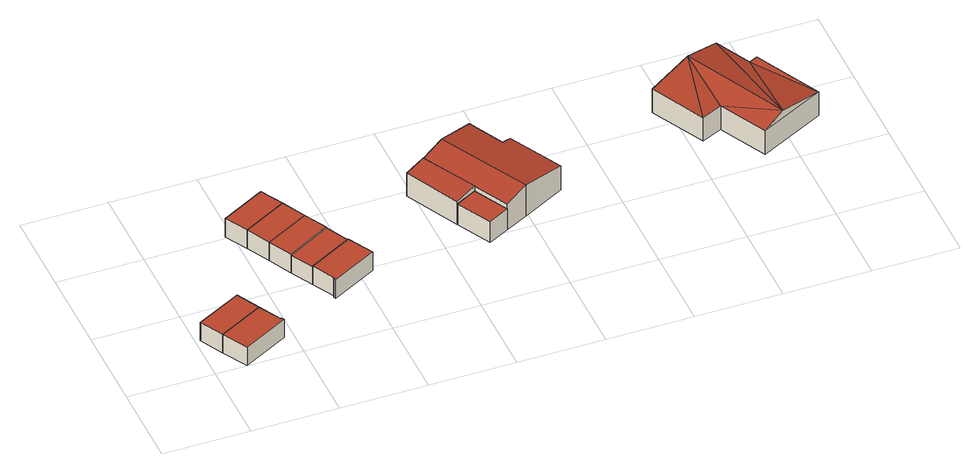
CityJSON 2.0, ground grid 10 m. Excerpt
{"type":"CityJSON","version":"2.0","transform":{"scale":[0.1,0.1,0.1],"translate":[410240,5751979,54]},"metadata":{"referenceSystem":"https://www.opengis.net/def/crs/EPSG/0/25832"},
"CityObjects":{
"building1":{"type":"Building","attributes":{"Gemeindeschluessel":"05515000","Geometrietyp2DReferenz":"3000","function":"31001_2460","roofType":"1000","measuredHeight":2.5},"geometry":[{"type":"Solid","lod":"2","boundaries":[[[[0,1,2,3]],[[4,5,1,0]],[[6,7,5,4]],[[3,2,7,6]],[[4,0,3,6]],[[1,5,7,2]]]],"semantics":{"surfaces":[{"type":"WallSurface"},{"type":"RoofSurface"},{"type":"GroundSurface"}],"values":[[0,0,0,0,1,2]]}}]},
"building2":{"type":"Building","attributes":{"Gemeindeschluessel":"05515000","Geometrietyp2DReferenz":"3000","function":"31001_2460","roofType":"1000","measuredHeight":2.49},"geometry":[{"type":"Solid","lod":"2","boundaries":[[[[6,7,8,9]],[[4,5,7,6]],[[10,11,5,4]],[[12,13,11,10]],[[14,15,13,12]],[[9,8,15,14]],[[12,10,4,6,9,14]],[[7,5,11,13,15,8]]]],"semantics":{"surfaces":[{"type":"WallSurface"},{"type":"RoofSurface"},{"type":"GroundSurface"}],"values":[[0,0,0,0,0,0,1,2]]}}]},
"building3":{"type":"Building","attributes":{"Gemeindeschluessel":"05515000","Geometrietyp2DReferenz":"3000","function":"31001_2460","roofType":"1000","measuredHeight":2.48},"geometry":[{"type":"Solid","lod":"2","boundaries":[[[[16,17,18,19]],[[20,21,17,16]],[[22,23,21,20]],[[19,18,23,22]],[[20,16,19,22]],[[17,21,23,18]]]],"semantics":{"surfaces":[{"type":"WallSurface"},{"type":"RoofSurface"},{"type":"GroundSurface"}],"values":[[0,0,0,0,1,2]]}}]},
"building4":{"type":"Building","attributes":{"Gemeindeschluessel":"05515000","Geometrietyp2DReferenz":"3000","function":"31001_2460","roofType":"1000","measuredHeight":2.47},"geometry":[{"type":"Solid","lod":"2","boundaries":[[[[20,21,23,22]],[[24,25,21,20]],[[26,27,25,24]],[[22,23,27,26]],[[24,20,22,26]],[[21,25,27,23]]]],"semantics":{"surfaces":[{"type":"WallSurface"},{"type":"RoofSurface"},{"type":"GroundSurface"}],"values":[[0,0,0,0,1,2]]}}]},
"building5":{"type":"Building","attributes":{"Gemeindeschluessel":"05515000","Geometrietyp2DReferenz":"3000","function":"31001_2460","roofType":"1000","measuredHeight":2.49},"geometry":[{"type":"Solid","lod":"2","boundaries":[[[[24,25,27,26]],[[28,29,25,24]],[[30,31,29,28]],[[26,27,31,30]],[[28,24,26,30]],[[25,29,31,27]]]],"semantics":{"surfaces":[{"type":"WallSurface"},{"type":"RoofSurface"},{"type":"GroundSurface"}],"values":[[0,0,0,0,1,2]]}}]},
"building6":{"type":"Building","attributes":{"Gemeindeschluessel":"05515000","Geometrietyp2DReferenz":"3000","function":"31001_2460","roofType":"1000","measuredHeight":2.42},"geometry":[{"type":"Solid","lod":"2","boundaries":[[[[32,29,31,33]],[[34,35,29,32]],[[36,37,35,34]],[[38,39,37,36]],[[33,31,39,38]],[[36,34,32,33,38]],[[29,35,37,39,31]]]],"semantics":{"surfaces":[{"type":"WallSurface"},{"type":"RoofSurface"},{"type":"GroundSurface"}],"values":[[0,0,0,0,0,1,2]]}}]},
"building7":{"type":"Building","attributes":{"Gemeindeschluessel":"05515000","Geometrietyp2DReferenz":"3000","function":"31001_2460","roofType":"1000","measuredHeight":2.44},"geometry":[{"type":"Solid","lod":"2","boundaries":[[[[40,41,42,43]],[[44,39,41,40]],[[45,37,39,44]],[[46,47,37,45]],[[48,49,47,46]],[[43,42,49,48]],[[46,45,44,40,43,48]],[[41,39,37,47,49,42]]]],"semantics":{"surfaces":[{"type":"WallSurface"},{"type":"RoofSurface"},{"type":"GroundSurface"}],"values":[[0,0,0,0,0,0,1,2]]}}]},
"building8":{"type":"Building","attributes":{"Gemeindeschluessel":"05515000","Geometrietyp2DReferenz":"3000","function":"51009_1610","roofType":"2100","measuredHeight":2.96},"geometry":[{"type":"Solid","lod":"2","boundaries":[[[[50,51,52,53]],[[54,55,51,50]],[[56,57,55,54]],[[53,52,57,56]],[[54,50,53,56]],[[51,55,57,52]]]],"semantics":{"surfaces":[{"type":"WallSurface"},{"type":"RoofSurface"},{"type":"GroundSurface"}],"values":[[0,0,0,0,1,2]]}}]},
"building9":{"type":"Building","attributes":{"Gemeindeschluessel":"05515000","Geometrietyp2DReferenz":"3000","function":"31001_1000"},"address":[{"country":"Germany","locality":"Münster","thoroughfareNumber":"77","thoroughfareName":"Heinrich-von-Stephan-Ring"}],"children":["building9-1","building9-2"]},
"building9-1":{"type":"BuildingPart","attributes":{"roofType":"2100","measuredHeight":3.63},"parents":["building9"],"geometry":[{"type":"Solid","lod":"2","boundaries":[[[[58,52,51,59,60]],[[61,62,52,58]],[[63,64,65,62,61]],[[58,60,63,61]],[[51,52,62,65]],[[64,63,60,59]],[[51,65,64,59]]]],"semantics":{"surfaces":[{"type":"WallSurface"},{"type":"RoofSurface"},{"type":"GroundSurface"},{"type":"ClosureSurface"}],"values":[[0,0,0,1,2,0,3]]}}]},
"building9-2":{"type":"BuildingPart","attributes":{"roofType":"3100","measuredHeight":4.24},"parents":["building9"],"geometry":[{"type":"Solid","lod":"2","boundaries":[[[[66,67,65,64]],[[68,69,67,66]],[[70,71,69,68]],[[72,73,71,70]],[[74,75,73,72]],[[76,77,75,74]],[[78,55,77,76]],[[59,51,55,78]],[[74,72,70,68,66,76]],[[64,59,78,76,66]],[[65,67,69,71,73,75,77,55,51]],[[65,51,59,64]]]],"semantics":{"surfaces":[{"type":"WallSurface"},{"type":"RoofSurface"},{"type":"GroundSurface"},{"type":"ClosureSurface"}],"values":[[0,0,0,0,0,0,0,0,1,1,2,3]]}}]},
"building10":{"type":"Building","attributes":{"Gemeindeschluessel":"05515000","Geometrietyp2DReferenz":"3000","function":"31001_1000","roofType":"5000","measuredHeight":4.21},"address":[{"country":"Germany","locality":"Münster","thoroughfareNumber":"71","thoroughfareName":"Heinrich-von-Stephan-Ring"}],"geometry":[{"type":"Solid","lod":"2","boundaries":[[[[79,80,81,82]],[[83,84,80,79]],[[85,86,84,83]],[[87,88,86,85]],[[89,90,88,87]],[[91,92,90,89]],[[93,94,92,91]],[[82,81,94,93]],[[91,89,95]],[[91,95,96]],[[93,91,96]],[[96,82,93]],[[87,85,83]],[[95,87,83]],[[95,83,79]],[[79,96,95]],[[82,96,79]],[[87,95,89]],[[80,84,86,88,90,92,94,81]]]],"semantics":{"surfaces":[{"type":"WallSurface"},{"type":"RoofSurface"},{"type":"GroundSurface"}],"values":[[0,0,0,0,0,0,0,0,1,1,1,1,1,1,1,1,0,0,2]]}}]}
},
"vertices":[
[58,83,35],[58,83,10],[6,56,10],[6,56,35],[72,56,35],[72,56,10],[20,29,35],[20,29,10],
[36,0,10],[36,0,35],[86,31,35],[86,31,10],[87,31,35],[87,31,10],[89,28,35],[89,28,10],
[144,230,35],[144,230,10],[93,203,10],[93,203,35],[158,204,35],[158,204,10],[107,177,35],[107,177,10],
[172,177,35],[172,177,10],[121,150,35],[121,150,10],
[186,151,35],[186,151,10],[135,123,35],[135,123,10],
[186,151,34],[135,123,34],[192,139,34],[192,139,10],[200,124,34],[200,124,10],[149,97,34],[149,97,10],
[163,71,35],[163,71,10],[162,70,10],[162,70,35],[149,97,35],[200,124,35],[216,95,35],[216,95,10],[163,67,35],[163,67,10],
[349,141,41],[349,141,12],[325,129,12],[325,129,40],[370,101,41],[370,101,12],[346,89,40],[346,89,12],
[325,129,43],[349,141,47],[349,141,48],[293,192,43],[293,192,12],[316,203,48],[316,203,47],[316,203,12],
[343,218,54],[343,218,12],[382,238,47],[382,238,12],[403,197,47],[403,197,12],[414,202,45],[414,202,12],[446,141,45],[446,141,12],[397,115,54],[397,115,12],[370,101,47],
[672,267,44],[672,267,12],[582,222,12],[582,222,44],[693,225,44],[693,225,12],[703,230,44],[703,230,12],[742,153,44],[742,153,12],[666,115,44],[666,115,12],[638,170,44],[638,170,12],[614,159,44],[614,159,12],[692,128,54],[632,247,54]
]}
